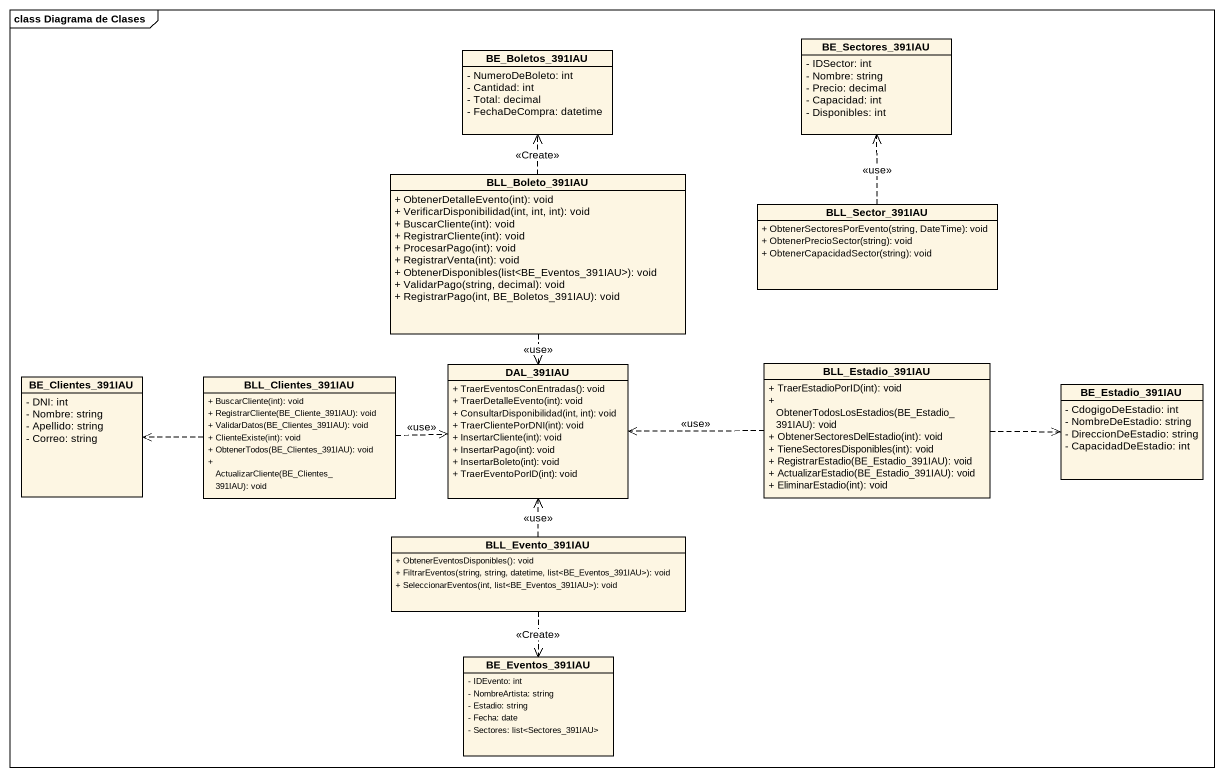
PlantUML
@startuml
mainframe class Diagrama de Clases
hide circle
hide empty members
skinparam classAttributeIconSize 0
class BE_Boletos_391IAU {
  - NumeroDeBoleto: int
  - Cantidad: int
  - Total: decimal
  - FechaDeCompra: datetime
}
class BE_Sectores_391IAU {
  - IDSector: int
  - Nombre: string
  - Precio: decimal
  - Capacidad: int
  - Disponibles: int
}
class BLL_Boleto_391IAU {
  + ObtenerDetalleEvento(int): void
  + VerificarDisponibilidad(int, int, int): void
  + BuscarCliente(int): void
  + RegistrarCliente(int): void
  + ProcesarPago(int): void
  + RegistrarVenta(int): void
  + ObtenerDisponibles(list<BE_Eventos_391IAU>): void
  + ValidarPago(string, decimal): void
  + RegistrarPago(int, BE_Boletos_391IAU): void
}
class BLL_Sector_391IAU {
  + ObtenerSectoresPorEvento(string, DateTime): void
  + ObtenerPrecioSector(string): void
  + ObtenerCapacidadSector(string): void
}
class BE_Clientes_391IAU {
  - DNI: int
  - Nombre: string
  - Apellido: string
  - Correo: string
}
class BLL_Clientes_391IAU {
  + BuscarCliente(int): void
  + RegistrarCliente(BE_Cliente_391IAU): void
  + ValidarDatos(BE_Clientes_391IAU): void
  + ClienteExiste(int): void
  + ObtenerTodos(BE_Clientes_391IAU): void
  + ActualizarCliente(BE_Clientes_391IAU): void
}
class DAL_391IAU {
  + TraerEventosConEntradas(): void
  + TraerDetalleEvento(int): void
  + ConsultarDisponibilidad(int, int): void
  + TraerClientePorDNI(int): void
  + InsertarCliente(int): void
  + InsertarPago(int): void
  + InsertarBoleto(int): void
  + TraerEventoPorID(int): void
}
class BLL_Estadio_391IAU {
  + TraerEstadioPorID(int): void
  + ObtenerTodosLosEstadios(BE_Estadio_391IAU): void
  + ObtenerSectoresDelEstadio(int): void
  + TieneSectoresDisponibles(int): void
  + RegistrarEstadio(BE_Estadio_391IAU): void
  + ActualizarEstadio(BE_Estadio_391IAU): void
  + EliminarEstadio(int): void
}
class BE_Estadio_391IAU {
  - CdogigoDeEstadio: int
  - NombreDeEstadio: string
  - DireccionDeEstadio: string
  - CapacidadDeEstadio: int
}
class BLL_Evento_391IAU {
  + ObtenerEventosDisponibles(): void
  + FiltrarEventos(string, string, datetime, list<BE_Eventos_391IAU>): void
  + SeleccionarEventos(int, list<BE_Eventos_391IAU>): void
}
class BE_Eventos_391IAU {
  - IDEvento: int
  - NombreArtista: string
  - Estadio: string
  - Fecha: date
  - Sectores: list<Sectores_391IAU>
}
BLL_Boleto_391IAU .up.> BE_Boletos_391IAU : <<Create>>
BLL_Boleto_391IAU ..> DAL_391IAU : <<use>>
BLL_Sector_391IAU .up.> BE_Sectores_391IAU : <<use>>
BLL_Clientes_391IAU .left.> BE_Clientes_391IAU
BLL_Clientes_391IAU .right.> DAL_391IAU : <<use>>
BLL_Estadio_391IAU .left.> DAL_391IAU : <<use>>
BLL_Estadio_391IAU .right.> BE_Estadio_391IAU
BLL_Evento_391IAU .up.> DAL_391IAU : <<use>>
BLL_Evento_391IAU ..> BE_Eventos_391IAU : <<Create>>
@enduml
